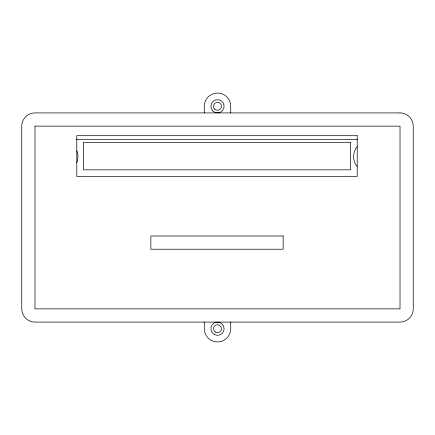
<?xml version="1.0" encoding="UTF-8"?>
<svg xmlns="http://www.w3.org/2000/svg" width="435" height="435" viewBox="0 0 435 435"><rect width="100%" height="100%" fill="white"/><g stroke="black" fill="none" stroke-linecap="round" stroke-linejoin="round"><path stroke-width="0.65" d="M76.489 139.374L357.608 139.407M230.729 112.91L230.729 106.292A13.229 13.229 0 0 0 217.5 93.063A13.229 13.229 0 0 0 204.271 106.292L204.271 112.91M230.729 322.09L230.729 328.708A13.229 13.229 0 0 1 217.5 341.937A13.229 13.229 0 0 1 204.271 328.708L204.271 322.09M76.848 150.766A15.981 15.981 0 0 1 76.848 162.445M357.091 166.572A15.981 15.981 0 0 1 357.091 146.638M34.979 126.139L34.979 308.861L400.021 308.861L400.021 126.139L34.979 126.139M400.021 112.91L34.979 112.91A13.229 13.229 0 0 0 21.75 126.139L21.75 308.861A13.229 13.229 0 0 0 34.979 322.09L400.021 322.09A13.229 13.229 0 0 0 413.25 308.861L413.25 126.139A13.229 13.229 0 0 0 400.021 112.91M357.217 135.698L76.788 135.698L76.788 176.452L357.217 176.452L357.217 135.698M350.605 142.316L83.406 142.316L83.406 169.835L350.605 169.835L350.605 142.316M283.158 235.987L150.847 235.987L150.847 249.222L283.158 249.222L283.158 235.987M214.694 109.103A3.969 3.969 0 0 0 221.333 107.32A3.969 3.969 0 0 0 216.472 102.459A3.969 3.969 0 0 0 214.694 109.103M215.515 332.144A3.969 3.969 0 0 0 221.469 328.708A3.969 3.969 0 0 0 215.515 325.266A3.969 3.969 0 0 0 215.515 332.144M214.194 334.433A6.617 6.617 0 0 0 224.117 328.708A6.617 6.617 0 0 0 214.194 322.977A6.617 6.617 0 0 0 214.194 334.433M212.824 110.974A6.617 6.617 0 0 0 223.889 108.005A6.617 6.617 0 0 0 215.787 99.903A6.617 6.617 0 0 0 212.824 110.974"/></g></svg>
